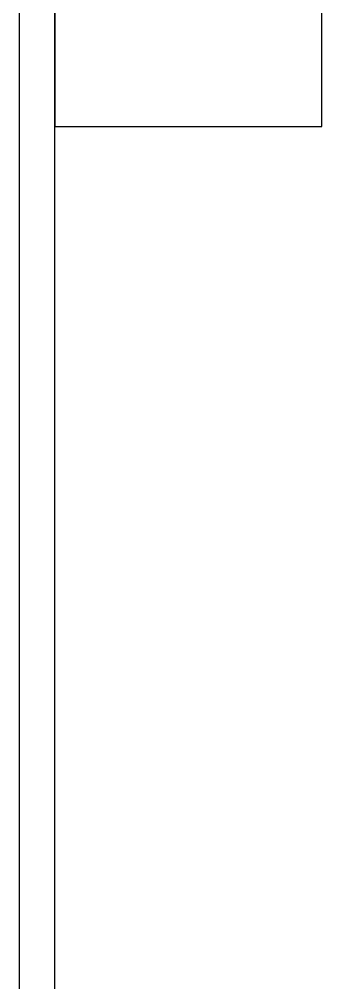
# Model space of a CAD drawing. Header units: millimetres. Extents: x 1924 to 471109, y -30014 to 109986.
# Drawn here: x 467653 to 469013, y 55055 to 59391 of the extents above; entities that cross this region are included whole.
import ezdxf

# ---------------------------------------------------------------- set-up
doc = ezdxf.new("R2010")
doc.units = ezdxf.units.MM
doc.header["$LTSCALE"] = 100
doc.layers.add('patky', color=240, linetype='Continuous', plot=False)
doc.layers.add('podlazi', color=40, linetype='Continuous', lineweight=30, plot=False)

msp = doc.modelspace()

# ---------------------------------------------------------------- linework, layer by layer
at = {"layer": 'patky'}
for p, q in [((467812.947, 60907.745), (467812.947, 58907.745)), ((469012.947, 58907.745), (469012.947, 60907.745)), ((467812.947, 58907.745), (469012.947, 58907.745))]:
    msp.add_line(p, q, dxfattribs=at)
at = {"layer": 'podlazi'}
for p, q in [((467652.947, 66082.745), (467652.947, 41732.745)), ((467812.947, 41732.745), (467812.947, 66082.745))]:
    msp.add_line(p, q, dxfattribs=at)

doc.saveas('drawing.dxf')
